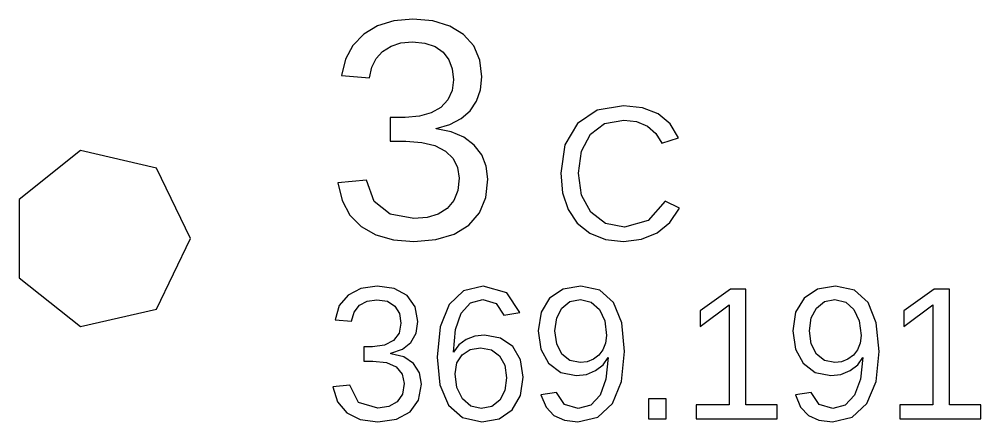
# Model space of a CAD drawing. Header units: metres. Extents: x 9 to 277, y -2 to 247.
# Drawn here: x 255.34 to 276.67, y 147.23 to 156.16 of the extents above; entities that cross this region are included whole.
import ezdxf

# ---------------------------------------------------------------- set-up
doc = ezdxf.new("R2010")
doc.units = ezdxf.units.M

msp = doc.modelspace()

# ---------------------------------------------------------------- linework, layer by layer
for p, q in [((263.29, 156.01), (262.981, 155.826)), ((263.652, 156.12), (263.29, 156.01)), ((264.069, 156.157), (263.652, 156.12)), ((264.517, 156.119), (264.069, 156.157)), ((264.894, 156.007), (264.517, 156.119)), ((265.198, 155.819), (264.894, 156.007)), ((262.981, 155.826), (262.738, 155.577)), ((265.422, 155.565), (265.198, 155.819)), ((262.738, 155.577), (262.574, 155.271)), ((263.4, 155.445), (263.586, 155.56)), ((263.586, 155.56), (263.807, 155.63)), ((263.807, 155.63), (264.063, 155.653)), ((264.063, 155.653), (264.338, 155.628)), ((264.338, 155.628), (264.564, 155.553)), ((264.564, 155.553), (264.742, 155.428)), ((265.556, 155.252), (265.422, 155.565)), ((263.255, 155.287), (263.4, 155.445)), ((264.742, 155.428), (264.869, 155.26)), ((262.574, 155.271), (262.489, 154.907)), ((263.157, 155.092), (263.255, 155.287)), ((264.869, 155.26), (264.945, 155.055)), ((265.601, 154.88), (265.556, 155.252)), ((262.489, 154.907), (263.106, 154.859)), ((263.106, 154.859), (263.157, 155.092)), ((264.945, 155.055), (264.971, 154.815)), ((264.971, 154.815), (264.94, 154.573)), ((265.572, 154.591), (265.601, 154.88)), ((264.94, 154.573), (264.846, 154.369)), ((265.486, 154.34), (265.572, 154.591)), ((264.846, 154.369), (264.691, 154.202)), ((265.342, 154.128), (265.486, 154.34)), ((264.479, 154.079), (264.216, 154.005)), ((264.691, 154.202), (264.479, 154.079)), ((265.143, 153.956), (265.342, 154.128)), ((268.162, 154.138), (267.721, 153.841)), ((268.746, 154.237), (268.162, 154.138)), ((269.166, 154.192), (268.746, 154.237)), ((269.511, 154.058), (269.166, 154.192)), ((269.777, 153.836), (269.511, 154.058)), ((263.902, 153.981), (263.565, 153.981)), ((263.565, 153.981), (263.565, 153.45)), ((264.216, 154.005), (263.902, 153.981)), ((264.893, 153.825), (265.143, 153.956)), ((267.721, 153.841), (267.443, 153.369)), ((268.009, 153.606), (268.326, 153.841)), ((268.326, 153.841), (268.75, 153.92)), ((268.75, 153.92), (269.033, 153.887)), ((269.033, 153.887), (269.274, 153.787)), ((269.962, 153.527), (269.777, 153.836)), ((264.59, 153.736), (264.893, 153.825)), ((264.59, 153.723), (264.59, 153.736)), ((264.924, 153.657), (264.59, 153.723)), ((265.205, 153.538), (264.924, 153.657)), ((269.274, 153.787), (269.464, 153.625)), ((269.464, 153.625), (269.595, 153.405)), ((263.565, 153.45), (263.916, 153.45)), ((263.916, 153.45), (264.268, 153.426)), ((264.268, 153.426), (264.561, 153.353)), ((265.433, 153.365), (265.205, 153.538)), ((267.811, 153.234), (268.009, 153.606)), ((269.595, 153.405), (269.962, 153.527)), ((256.694, 153.243), (255.337, 152.161)), ((258.386, 152.857), (256.694, 153.243)), ((264.561, 153.353), (264.794, 153.233)), ((264.794, 153.233), (264.963, 153.07)), ((265.6, 153.148), (265.433, 153.365)), ((267.443, 153.369), (267.351, 152.745)), ((267.745, 152.745), (267.811, 153.234)), ((264.963, 153.07), (265.064, 152.869)), ((265.701, 152.896), (265.6, 153.148)), ((259.139, 151.293), (258.386, 152.857)), ((265.064, 152.869), (265.098, 152.63)), ((265.735, 152.609), (265.701, 152.896)), ((263.039, 152.588), (262.406, 152.53)), ((263.211, 152.115), (263.039, 152.588)), ((265.098, 152.63), (265.068, 152.359)), ((265.687, 152.203), (265.735, 152.609)), ((267.351, 152.745), (267.392, 152.31)), ((267.813, 152.258), (267.745, 152.745)), ((262.406, 152.53), (262.5, 152.136)), ((265.068, 152.359), (264.979, 152.136)), ((255.337, 152.161), (255.337, 150.425)), ((262.5, 152.136), (262.673, 151.811)), ((264.979, 152.136), (264.831, 151.962)), ((265.546, 151.864), (265.687, 152.203)), ((267.392, 152.31), (267.516, 151.937)), ((268.02, 151.876), (267.813, 152.258)), ((269.671, 152.125), (269.293, 151.692)), ((269.988, 151.97), (269.671, 152.125)), ((263.564, 151.831), (263.211, 152.115)), ((264.831, 151.962), (264.63, 151.837)), ((267.516, 151.937), (267.719, 151.635)), ((269.775, 151.65), (269.988, 151.97)), ((262.673, 151.811), (262.925, 151.557)), ((264.096, 151.737), (263.564, 151.831)), ((264.385, 151.762), (264.096, 151.737)), ((264.63, 151.837), (264.385, 151.762)), ((265.31, 151.59), (265.546, 151.864)), ((268.344, 151.63), (268.02, 151.876)), ((269.293, 151.692), (268.766, 151.548)), ((262.925, 151.557), (263.249, 151.375)), ((264.986, 151.389), (265.31, 151.59)), ((267.719, 151.635), (267.998, 151.412)), ((268.766, 151.548), (268.344, 151.63)), ((269.491, 151.418), (269.775, 151.65)), ((258.386, 149.729), (259.139, 151.293)), ((263.249, 151.375), (263.64, 151.265)), ((264.096, 151.229), (264.581, 151.269)), ((264.581, 151.269), (264.986, 151.389)), ((267.998, 151.412), (268.344, 151.275)), ((268.344, 151.275), (268.748, 151.229)), ((268.748, 151.229), (269.145, 151.276)), ((269.145, 151.276), (269.491, 151.418)), ((263.64, 151.265), (264.096, 151.229)), ((255.337, 150.425), (256.694, 149.343)), ((263.278, 150.237), (262.92, 150.188)), ((263.659, 150.185), (263.278, 150.237)), ((265.628, 150.237), (265.195, 150.135)), ((266.154, 150.091), (265.628, 150.237)), ((267.801, 150.237), (267.403, 150.171)), ((268.219, 150.147), (267.801, 150.237)), ((273.45, 150.237), (273.052, 150.171)), ((273.867, 150.147), (273.45, 150.237)), ((262.635, 150.04), (262.437, 149.804)), ((262.92, 150.188), (262.635, 150.04)), ((263.944, 150.029), (263.659, 150.185)), ((264.122, 149.781), (263.944, 150.029)), ((265.195, 150.135), (264.873, 149.83)), ((266.441, 149.654), (266.154, 150.091)), ((267.403, 150.171), (267.103, 149.972)), ((268.521, 149.876), (268.219, 150.147)), ((271.12, 150.173), (270.443, 149.686)), ((271.457, 150.173), (271.12, 150.173)), ((271.457, 147.604), (271.457, 150.173)), ((273.052, 150.171), (272.752, 149.972)), ((274.17, 149.876), (273.867, 150.147)), ((275.639, 150.173), (274.962, 149.686)), ((275.976, 150.173), (275.639, 150.173)), ((275.976, 147.604), (275.976, 150.173)), ((262.437, 149.804), (262.345, 149.491)), ((262.768, 149.663), (262.885, 149.812)), ((262.885, 149.812), (263.056, 149.905)), ((263.056, 149.905), (263.274, 149.936)), ((263.274, 149.936), (263.505, 149.901)), ((263.505, 149.901), (263.672, 149.795)), ((263.672, 149.795), (263.772, 149.629)), ((264.182, 149.451), (264.122, 149.781)), ((264.873, 149.83), (264.675, 149.336)), ((265.142, 149.64), (265.348, 149.865)), ((265.348, 149.865), (265.623, 149.94)), ((265.623, 149.94), (265.921, 149.853)), ((265.921, 149.853), (266.091, 149.591)), ((267.103, 149.972), (266.915, 149.658)), ((267.375, 149.752), (267.554, 149.893)), ((267.554, 149.893), (267.788, 149.94)), ((267.788, 149.94), (268.026, 149.885)), ((268.026, 149.885), (268.21, 149.721)), ((268.705, 149.424), (268.521, 149.876)), ((270.443, 149.341), (271.089, 149.824)), ((271.089, 149.824), (271.089, 147.604)), ((272.752, 149.972), (272.563, 149.658)), ((273.024, 149.752), (273.202, 149.893)), ((273.202, 149.893), (273.437, 149.94)), ((273.437, 149.94), (273.675, 149.885)), ((273.675, 149.885), (273.859, 149.721)), ((274.353, 149.424), (274.17, 149.876)), ((274.962, 149.341), (275.608, 149.824)), ((275.608, 149.824), (275.608, 147.604)), ((256.694, 149.343), (258.386, 149.729)), ((262.713, 149.463), (262.768, 149.663)), ((263.772, 149.629), (263.806, 149.413)), ((265.015, 149.273), (265.142, 149.64)), ((266.091, 149.591), (266.441, 149.654)), ((266.915, 149.658), (266.852, 149.246)), ((267.262, 149.532), (267.375, 149.752)), ((268.21, 149.721), (268.328, 149.467)), ((270.443, 149.686), (270.443, 149.341)), ((272.563, 149.658), (272.501, 149.246)), ((272.91, 149.532), (273.024, 149.752)), ((273.859, 149.721), (273.976, 149.467)), ((274.962, 149.686), (274.962, 149.341)), ((262.345, 149.491), (262.713, 149.463)), ((263.806, 149.413), (263.764, 149.195)), ((264.143, 149.193), (264.182, 149.451)), ((267.224, 149.246), (267.262, 149.532)), ((268.328, 149.467), (268.367, 149.142)), ((268.766, 148.791), (268.705, 149.424)), ((272.873, 149.246), (272.91, 149.532)), ((273.976, 149.467), (274.016, 149.142)), ((274.415, 148.791), (274.353, 149.424)), ((263.764, 149.195), (263.641, 149.031)), ((264.029, 148.988), (264.143, 149.193)), ((264.675, 149.336), (264.608, 148.665)), ((264.972, 148.772), (265.015, 149.273)), ((265.663, 149.149), (265.444, 149.125)), ((266.017, 149.086), (265.663, 149.149)), ((266.852, 149.246), (266.91, 148.841)), ((267.262, 148.954), (267.224, 149.246)), ((268.367, 149.142), (268.348, 148.975)), ((272.501, 149.246), (272.558, 148.841)), ((272.91, 148.954), (272.873, 149.246)), ((274.016, 149.142), (273.996, 148.975)), ((263.443, 148.927), (263.178, 148.893)), ((263.641, 149.031), (263.443, 148.927)), ((263.841, 148.839), (264.029, 148.988)), ((265.092, 148.934), (264.972, 148.772)), ((265.251, 149.052), (265.092, 148.934)), ((265.444, 149.125), (265.251, 149.052)), ((266.288, 148.897), (266.017, 149.086)), ((267.375, 148.73), (267.262, 148.954)), ((268.348, 148.975), (268.289, 148.828)), ((273.024, 148.73), (272.91, 148.954)), ((273.996, 148.975), (273.938, 148.828)), ((263.178, 148.893), (262.98, 148.893)), ((262.98, 148.893), (262.98, 148.576)), ((263.585, 148.747), (263.841, 148.839)), ((263.585, 148.739), (263.585, 148.747)), ((263.869, 148.667), (263.585, 148.739)), ((265.047, 148.533), (265.164, 148.714)), ((265.164, 148.714), (265.346, 148.829)), ((265.346, 148.829), (265.575, 148.867)), ((265.575, 148.867), (265.816, 148.824)), ((265.816, 148.824), (265.996, 148.694)), ((266.462, 148.602), (266.288, 148.897)), ((266.91, 148.841), (267.082, 148.525)), ((267.553, 148.588), (267.375, 148.73)), ((268.198, 148.706), (268.077, 148.616)), ((268.289, 148.828), (268.198, 148.706)), ((268.699, 148.125), (268.766, 148.791)), ((272.558, 148.841), (272.731, 148.525)), ((273.201, 148.588), (273.024, 148.73)), ((273.846, 148.706), (273.726, 148.616)), ((273.938, 148.828), (273.846, 148.706)), ((274.348, 148.125), (274.415, 148.791)), ((262.98, 148.576), (263.186, 148.576)), ((263.186, 148.576), (263.483, 148.543)), ((263.483, 148.543), (263.702, 148.444)), ((264.083, 148.522), (263.869, 148.667)), ((264.216, 148.317), (264.083, 148.522)), ((264.608, 148.665), (264.672, 148.047)), ((265.008, 148.294), (265.047, 148.533)), ((265.996, 148.694), (266.11, 148.486)), ((266.52, 148.221), (266.462, 148.602)), ((267.082, 148.525), (267.351, 148.321)), ((267.784, 148.541), (267.553, 148.588)), ((267.936, 148.56), (267.784, 148.541)), ((268.077, 148.616), (267.936, 148.56)), ((268.127, 148.363), (268.294, 148.492)), ((268.294, 148.492), (268.404, 148.657)), ((268.404, 148.657), (268.355, 148.175)), ((272.731, 148.525), (273, 148.321)), ((273.433, 148.541), (273.201, 148.588)), ((273.585, 148.56), (273.433, 148.541)), ((273.726, 148.616), (273.585, 148.56)), ((273.776, 148.363), (273.943, 148.492)), ((273.943, 148.492), (274.053, 148.657)), ((274.053, 148.657), (274.004, 148.175)), ((263.702, 148.444), (263.836, 148.286)), ((263.836, 148.286), (263.881, 148.077)), ((264.261, 148.065), (264.216, 148.317)), ((265.049, 147.986), (265.008, 148.294)), ((266.11, 148.486), (266.148, 148.205)), ((267.351, 148.321), (267.697, 148.253)), ((267.697, 148.253), (267.922, 148.28)), ((267.922, 148.28), (268.127, 148.363)), ((273, 148.321), (273.346, 148.253)), ((273.346, 148.253), (273.57, 148.28)), ((273.57, 148.28), (273.776, 148.363)), ((263.881, 148.077), (263.841, 147.839)), ((264.198, 147.711), (264.261, 148.065)), ((266.148, 148.205), (266.111, 147.921)), ((266.459, 147.809), (266.52, 148.221)), ((268.355, 148.175), (268.224, 147.818)), ((268.498, 147.633), (268.699, 148.125)), ((274.004, 148.175), (273.873, 147.818)), ((274.147, 147.633), (274.348, 148.125)), ((262.675, 148.04), (262.297, 148.005)), ((262.297, 148.005), (262.398, 147.668)), ((262.866, 147.659), (262.675, 148.04)), ((264.672, 148.047), (264.863, 147.596)), ((265.17, 147.74), (265.049, 147.986)), ((266.111, 147.921), (265.998, 147.705)), ((267.26, 147.881), (266.911, 147.826)), ((267.435, 147.613), (267.26, 147.881)), ((272.909, 147.881), (272.56, 147.826)), ((273.083, 147.613), (272.909, 147.881)), ((262.398, 147.668), (262.603, 147.425)), ((263.294, 147.532), (262.866, 147.659)), ((263.724, 147.669), (263.538, 147.566)), ((263.841, 147.839), (263.724, 147.669)), ((264.01, 147.447), (264.198, 147.711)), ((265.356, 147.578), (265.17, 147.74)), ((265.998, 147.705), (265.821, 147.569)), ((266.275, 147.495), (266.459, 147.809)), ((266.911, 147.826), (267.027, 147.554)), ((268.224, 147.818), (268.018, 147.597)), ((269.693, 147.741), (269.297, 147.741)), ((269.297, 147.741), (269.297, 147.293)), ((269.693, 147.293), (269.693, 147.741)), ((272.56, 147.826), (272.675, 147.554)), ((273.873, 147.818), (273.666, 147.597)), ((262.603, 147.425), (262.904, 147.278)), ((263.538, 147.566), (263.294, 147.532)), ((263.705, 147.283), (264.01, 147.447)), ((264.863, 147.596), (265.175, 147.321)), ((265.587, 147.524), (265.356, 147.578)), ((265.821, 147.569), (265.587, 147.524)), ((265.984, 147.295), (266.275, 147.495)), ((267.027, 147.554), (267.199, 147.37)), ((267.74, 147.524), (267.435, 147.613)), ((268.018, 147.597), (267.74, 147.524)), ((268.173, 147.33), (268.498, 147.633)), ((271.089, 147.604), (270.36, 147.604)), ((270.36, 147.604), (270.36, 147.293)), ((272.153, 147.604), (271.457, 147.604)), ((272.153, 147.293), (272.153, 147.604)), ((272.675, 147.554), (272.848, 147.37)), ((273.389, 147.524), (273.083, 147.613)), ((273.666, 147.597), (273.389, 147.524)), ((273.822, 147.33), (274.147, 147.633)), ((275.608, 147.604), (274.879, 147.604)), ((274.879, 147.604), (274.879, 147.293)), ((276.672, 147.604), (275.976, 147.604)), ((276.672, 147.293), (276.672, 147.604)), ((262.904, 147.278), (263.294, 147.229)), ((263.294, 147.229), (263.705, 147.283)), ((265.175, 147.321), (265.599, 147.229)), ((265.599, 147.229), (265.984, 147.295)), ((267.199, 147.37), (267.434, 147.264)), ((267.434, 147.264), (267.734, 147.229)), ((267.734, 147.229), (268.173, 147.33)), ((269.297, 147.293), (269.693, 147.293)), ((270.36, 147.293), (272.153, 147.293)), ((272.848, 147.37), (273.082, 147.264)), ((273.082, 147.264), (273.383, 147.229)), ((273.383, 147.229), (273.822, 147.33)), ((274.879, 147.293), (276.672, 147.293))]:
    msp.add_line(p, q)

doc.saveas('drawing.dxf')
